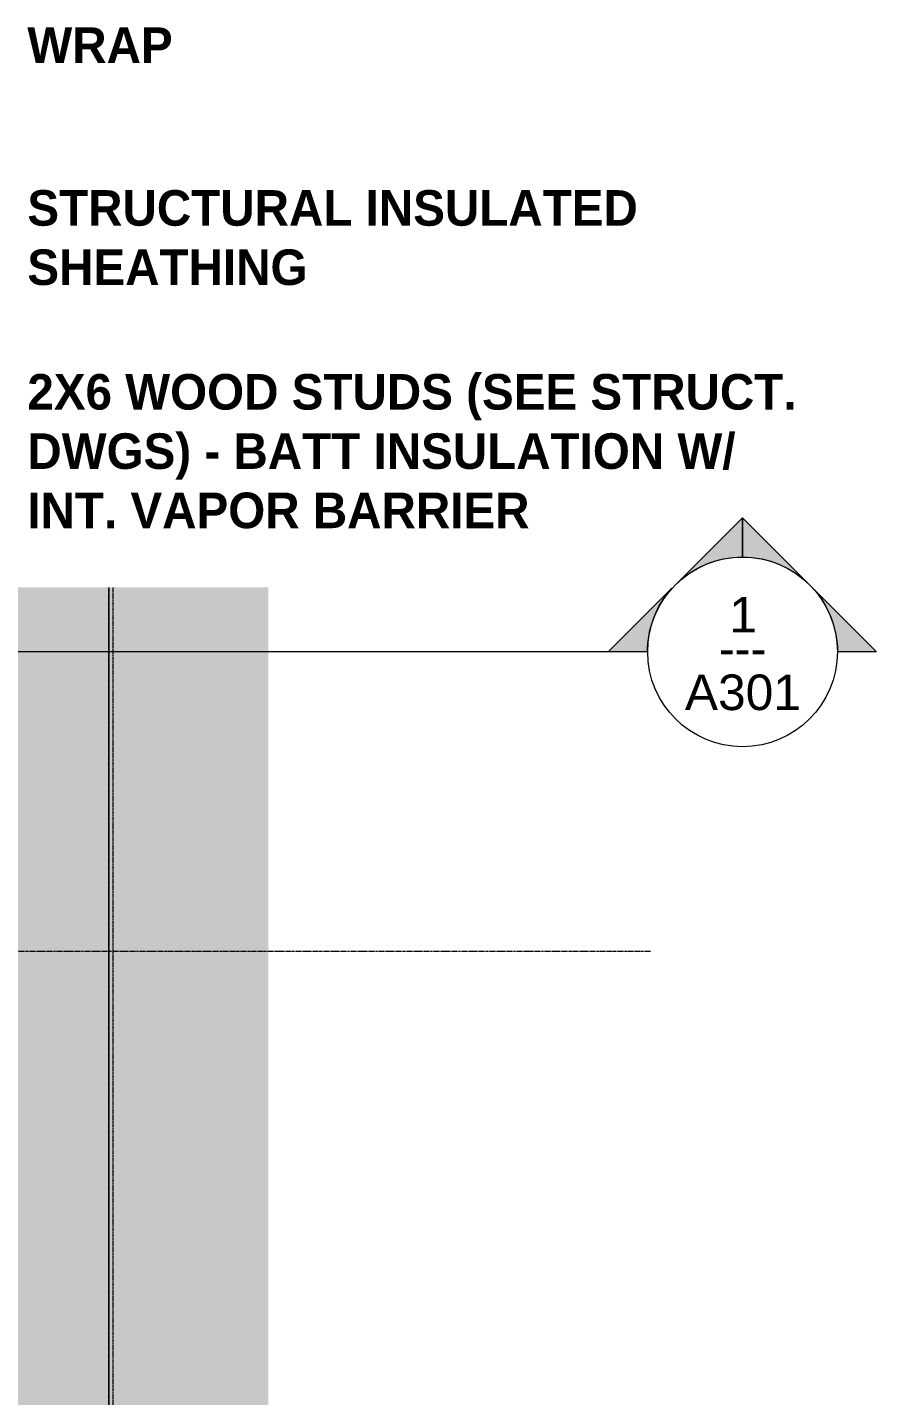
# Model space of a CAD drawing. Header units: inches. Extents: x -4250 to -935, y 9756 to 12395.
# Drawn here: x -1149.4 to -934.6, y 11422.8 to 11769 of the extents above; entities that cross this region are included whole.
import ezdxf

# ---------------------------------------------------------------- set-up
doc = ezdxf.new("R2010")
doc.units = ezdxf.units.IN
doc.header["$MEASUREMENT"] = 0
doc.linetypes.add('Dash 1_16_', pattern=[0.125, 0.0625, -0.0625])
doc.linetypes.add('Grid Line 1_2_', pattern=[0.875, 0.5, -0.125, 0.125, -0.125])
for name, color, linetype, lineweight in [('A-FLOR-2', 8, 'Continuous', 5), ('A-FLOR-5', 7, 'Dash 1_16_', 9), ('A-ROOF-1', 8, 'Continuous', 5), ('A-ROOF-3', 7, 'Dash 1_16_', 9), ('G-ANNO-SYMB-2', 111, 'Continuous', 9), ('G-ANNO-TEXT', 231, 'Continuous', 9), ('S-GRID-1', 1, 'Grid Line 1_2_', 9)]:
    doc.layers.add(name, color=color, linetype=linetype, lineweight=lineweight)
doc.styles.add('Arial', font='arial.ttf', dxfattribs={"height": 9})
doc.styles.add('Century Gothic_1', font='ufonts.com_century-gothic.ttf', dxfattribs={"height": 9})
doc.styles.add('Century Gothic_B', font='GOTHICB.TTF', dxfattribs={"height": 9})

# ---------------------------------------------------------------- blocks, each defined once
blk = doc.blocks.new('Section - Section Head - Filled-22785-FLOOR PLAN - ROOF - ELEVATOR SHAFT')
at = {"layer": 'G-ANNO-SYMB-2'}
h = blk.add_hatch(color=256, dxfattribs=at)
edge = h.paths.add_edge_path(flags=0)
edge.add_line((-0.4268, 0.1768), (-0.25, 0.3536))
edge.add_line((-0.25, 0.3536), (-0.25, 0.25))
edge.add_arc((-0.25, 0), 0.25, 90, 135)
h = blk.add_hatch(color=256, dxfattribs=at)
edge = h.paths.add_edge_path(flags=0)
edge.add_arc((-0.25, 0), 0.25, 45, 90)
edge.add_line((-0.25, 0.25), (-0.25, 0.3536))
edge.add_line((-0.25, 0.3536), (-0.0732, 0.1768))
h = blk.add_hatch(color=256, dxfattribs=at)
edge = h.paths.add_edge_path(flags=0)
edge.add_arc((-0.25, 0), 0.2503, 137.9216, 180)
edge.add_line((-0.5003, 0), (-0.6036, 0))
edge.add_line((-0.6036, 0), (-0.4358, 0.1678))
h = blk.add_hatch(color=256, dxfattribs=at)
edge = h.paths.add_edge_path(flags=0)
edge.add_line((-0.0642, 0.1678), (0.1036, 0))
edge.add_line((0.1036, 0), (0.0003, 0))
edge.add_arc((-0.25, 0), 0.2503, 0, 42.0784)
for p, q in [((-0.25, 0.3536), (-0.4268, 0.1768)), ((-0.25, 0.25), (-0.25, 0.3536)), ((-0.0732, 0.1768), (-0.25, 0.3536)), ((-0.25, 0.3536), (-0.25, 0.25)), ((-0.4358, 0.1678), (-0.6036, 0)), ((0.1036, 0), (-0.0642, 0.1678)), ((-0.6036, 0), (-0.5003, 0)), ((0.0003, 0), (0.1036, 0))]:
    blk.add_line(p, q, dxfattribs=at)
for centre, radius, start, end in [((-0.2503, 0), 0.25, 360, 180), ((-0.25, 0), 0.25, 90, 135), ((-0.25, 0), 0.25, 45, 90), ((-0.25, 0), 0.2503, 137.9216, 180), ((-0.25, 0), 0.2503, 0, 42.0784), ((-0.2503, 0), 0.25, 180, 360)]:
    blk.add_arc(centre, radius, start, end, dxfattribs=at)

msp = doc.modelspace()

# ---------------------------------------------------------------- hatches: boundary and pattern name
at = {"layer": 'A-FLOR-2'}
msp.add_hatch(color=256, dxfattribs=at).paths.add_polyline_path([(-1172.7, 11362.67), (-1128.82, 11362.67), (-1128.82, 11627.28), (-1199.37, 11627.28), (-1199.37, 11559.49), (-1188.97, 11559.49), (-1188.97, 11426.49), (-1201.32, 11426.49), (-1201.32, 11362.67), (-1197.47, 11362.67)], flags=0)
at = {"layer": 'A-ROOF-1'}
h = msp.add_hatch(color=256, dxfattribs=at)
h.paths.add_polyline_path([(-1315.45, 11362.67), (-1201.32, 11362.67), (-1201.32, 11426.49), (-1315.97, 11426.49), (-1315.97, 11559.49), (-1199.37, 11559.49), (-1199.37, 11627.28), (-1391.11, 11627.28), (-1391.11, 11362.67), (-1315.97, 11362.67)], flags=0)
h.paths.add_polyline_path([(-1128.82, 11362.67), (-1127.82, 11362.67), (-1127.82, 11627.28), (-1128.82, 11627.28), (-1128.82, 11494.97)], flags=0)
h.paths.add_polyline_path([(-1363.92, 11462.6), (-1363.92, 11494.6), (-1331.93, 11494.6), (-1331.93, 11492.35), (-1330.39, 11492.35), (-1330.39, 11464.85), (-1331.93, 11464.85), (-1331.93, 11462.6), (-1360.7, 11462.6)], flags=0)
msp.add_hatch(color=256, dxfattribs=at).paths.add_polyline_path([(-1088.48, 11362.67), (-1088.48, 11627.28), (-1127.82, 11627.28), (-1127.82, 11362.67)], flags=0)

# ---------------------------------------------------------------- linework, layer by layer
at = {"layer": 'A-FLOR-5'}
msp.add_line((-1128.82, 11362.67), (-1128.82, 11627.28), dxfattribs=at)
at = {"layer": 'A-ROOF-3'}
for p, q in [((-1128.82, 11627.28), (-1128.82, 11362.67)), ((-1127.82, 11627.28), (-1127.82, 11362.67))]:
    msp.add_line(p, q, dxfattribs=at)
at = {"layer": 'G-ANNO-SYMB-2'}
msp.add_line((-992.5, 11610.99), (-1487.11, 11610.99), dxfattribs=at)
at = {"layer": 'S-GRID-1'}
msp.add_line((-991.75, 11535.19), (-1487.86, 11535.19), dxfattribs=at)

# ---------------------------------------------------------------- block references
at = {"layer": 'G-ANNO-SYMB-2', "extrusion": (0, 0, -1), "xscale": 95.99999999999994, "yscale": 95.99999999999994, "zscale": 95.99999999999994}
msp.add_blockref('Section - Section Head - Filled-22785-FLOOR PLAN - ROOF - ELEVATOR SHAFT', (992.5, 11610.99), dxfattribs=at)

# ---------------------------------------------------------------- texts
at = {"layer": 'G-ANNO-SYMB-2', "char_height": 9, "attachment_point": 1}
for s, insert, width, style in [('1', (-971.82, 11624.9), 8.484, 'Arial'), ('---', (-974.47, 11616.39), 15.453, 'Century Gothic_1'), ('A301', (-983.06, 11605.26), 35.754, 'Arial')]:
    msp.add_mtext(s, dxfattribs=dict(at, insert=insert, width=width, style=style))
at = {"layer": 'G-ANNO-TEXT', "char_height": 9, "attachment_point": 1, "style": 'Century Gothic_B'}
for s, insert, width in [('WRAP', (-1149.41, 11769.01), 43.329), ('STRUCTURAL INSULATED', (-1149.41, 11727.82), 171.195), ('SHEATHING', (-1149.41, 11712.82), 84.234), ('2X6 WOOD STUDS (SEE STRUCT.', (-1149.41, 11681.29), 226.341), ('DWGS) - BATT INSULATION W/', (-1149.41, 11666.29), 216.645), ('INT. VAPOR BARRIER', (-1149.41, 11651.29), 148.47)]:
    msp.add_mtext(s, dxfattribs=dict(at, insert=insert, width=width))

doc.saveas('drawing.dxf')
